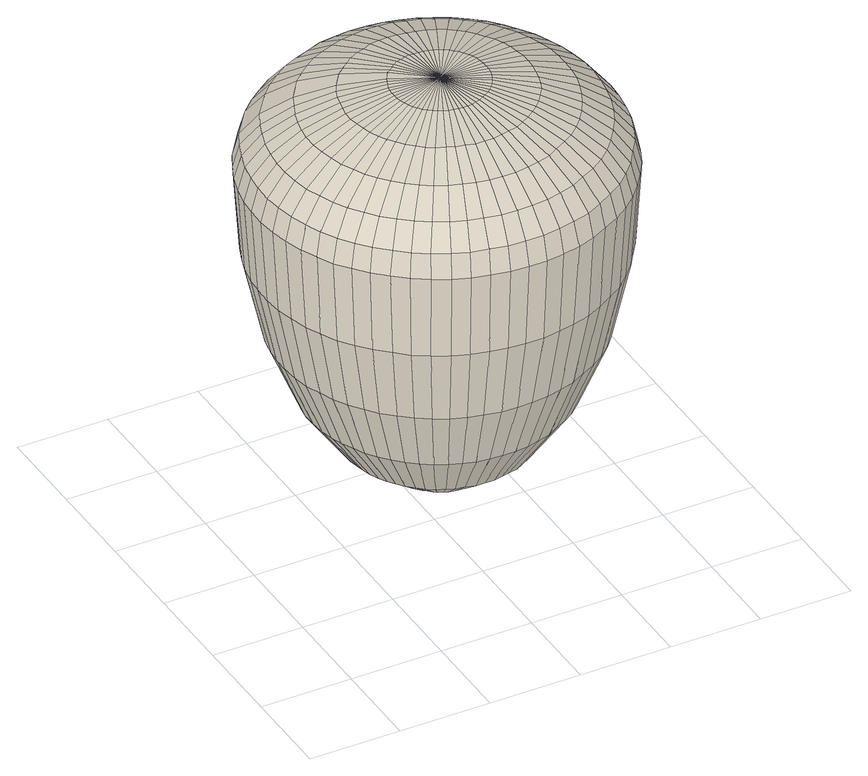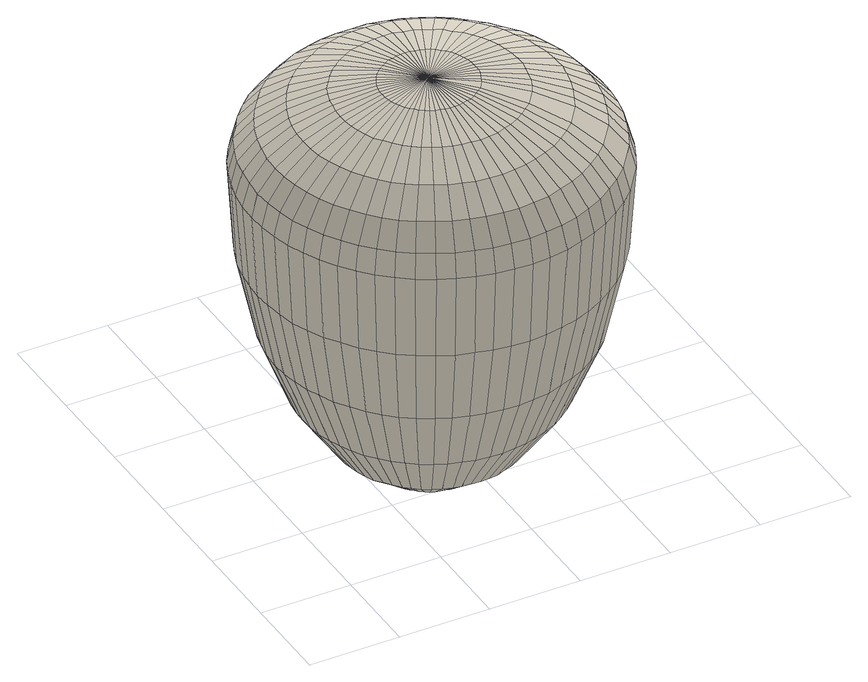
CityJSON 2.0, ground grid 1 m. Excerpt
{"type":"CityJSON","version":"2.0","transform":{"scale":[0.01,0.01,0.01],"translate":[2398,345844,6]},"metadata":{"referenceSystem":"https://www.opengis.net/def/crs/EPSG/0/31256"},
"CityObjects":{
"building1":{"type":"Building","attributes":{"name":"207428"},"children":["building1-1"]},
"building1-1":{"type":"BuildingPart","attributes":{"measuredHeight":4.71,"roofType":"KUPPELDACH","HoeheDach":"12","NiedrigsteTraufeDesGebaeudes":"7","Blattnummer":"104091","HoeheGrund":"7"},"parents":["building1"],"geometry":[{"type":"Solid","lod":"2","boundaries":[[[[0,1,2,3]],[[4,5,3,2]],[[6,7,1,0]],[[8,9,5,4]],[[10,11,7,6]],[[12,13,9,8]],[[14,15,11,10]],[[16,17,13,12]],[[18,19,15,14]],[[20,21,17,16]],[[22,23,24,25]],[[26,27,28,29]],[[30,31,23,22]],[[32,33,27,26]],[[34,35,31,30]],[[36,37,33,32]],[[38,39,35,34]],[[40,41,37,36]],[[42,43,39,38]],[[44,41,40]],[[45,43,42]],[[28,46,47,25]],[[48,22,25,47]],[[27,49,46,28]],[[50,30,22,48]],[[33,51,49,27]],[[52,34,30,50]],[[37,53,51,33]],[[54,38,34,52]],[[41,55,53,37]],[[56,42,38,54]],[[57,58,59,60]],[[61,62,63,64]],[[65,66,58,57]],[[67,68,62,61]],[[69,70,66,65]],[[71,72,68,67]],[[73,74,70,69]],[[75,76,72,71]],[[77,78,74,73]],[[44,76,75]],[[45,78,77]],[[63,79,80,60]],[[81,57,60,80]],[[62,82,79,63]],[[83,65,57,81]],[[68,84,82,62]],[[85,69,65,83]],[[72,86,84,68]],[[87,73,69,85]],[[76,88,86,72]],[[89,77,73,87]],[[44,19,18]],[[45,21,20]],[[1,90,91,2]],[[92,4,2,91]],[[7,93,90,1]],[[94,8,4,92]],[[11,95,93,7]],[[96,12,8,94]],[[15,97,95,11]],[[98,16,12,96]],[[19,99,97,15]],[[100,20,16,98]],[[44,99,19]],[[45,20,100]],[[90,101,102,91]],[[103,92,91,102]],[[93,104,101,90]],[[105,94,92,103]],[[95,106,104,93]],[[107,96,94,105]],[[97,108,106,95]],[[44,55,41]],[[45,42,56]],[[46,109,110,47]],[[111,48,47,110]],[[49,112,109,46]],[[113,50,48,111]],[[51,114,112,49]],[[115,52,50,113]],[[53,116,114,51]],[[117,54,52,115]],[[55,118,116,53]],[[119,56,54,117]],[[44,118,55]],[[45,56,119]],[[109,120,121,110]],[[122,111,110,121]],[[112,123,120,109]],[[124,113,111,122]],[[114,125,123,112]],[[126,115,113,124]],[[116,127,125,114]],[[44,88,76]],[[45,77,89]],[[79,128,129,80]],[[130,81,80,129]],[[82,131,128,79]],[[132,83,81,130]],[[84,133,131,82]],[[134,85,83,132]],[[86,135,133,84]],[[136,87,85,134]],[[88,137,135,86]],[[138,89,87,136]],[[44,137,88]],[[45,89,138]],[[128,139,140,129]],[[141,130,129,140]],[[131,142,139,128]],[[143,132,130,141]],[[133,144,142,131]],[[145,134,132,143]],[[135,146,144,133]],[[147,98,96,107]],[[99,148,108,97]],[[149,100,98,147]],[[44,148,99]],[[45,100,149]],[[101,150,151,102]],[[152,103,102,151]],[[104,153,150,101]],[[154,105,103,152]],[[106,155,153,104]],[[156,107,105,154]],[[108,157,155,106]],[[158,147,107,156]],[[148,159,157,108]],[[160,149,147,158]],[[44,159,148]],[[45,149,160]],[[150,161,162,151]],[[163,152,151,162]],[[153,164,161,150]],[[165,154,152,163]],[[166,117,115,126]],[[118,167,127,116]],[[168,119,117,166]],[[44,167,118]],[[45,119,168]],[[120,169,170,121]],[[171,122,121,170]],[[123,172,169,120]],[[173,124,122,171]],[[125,174,172,123]],[[175,126,124,173]],[[127,176,174,125]],[[177,166,126,175]],[[167,178,176,127]],[[179,168,166,177]],[[44,178,167]],[[45,168,179]],[[169,180,181,170]],[[182,171,170,181]],[[172,183,180,169]],[[184,173,171,182]],[[185,136,134,145]],[[137,186,146,135]],[[187,138,136,185]],[[44,186,137]],[[45,138,187]],[[139,188,189,140]],[[190,141,140,189]],[[142,191,188,139]],[[192,143,141,190]],[[144,193,191,142]],[[194,145,143,192]],[[146,195,193,144]],[[196,185,145,194]],[[186,197,195,146]],[[198,187,185,196]],[[44,197,186]],[[45,187,198]],[[188,199,200,189]],[[201,190,189,200]],[[191,202,199,188]],[[203,192,190,201]],[[155,204,164,153]],[[205,156,154,165]],[[157,206,204,155]],[[207,158,156,205]],[[159,208,206,157]],[[209,160,158,207]],[[44,208,159]],[[45,160,209]],[[161,210,211,162]],[[212,163,162,211]],[[164,213,210,161]],[[214,165,163,212]],[[204,215,213,164]],[[216,205,165,214]],[[206,217,215,204]],[[218,207,205,216]],[[208,219,217,206]],[[220,209,207,218]],[[44,219,208]],[[45,209,220]],[[210,221,222,211]],[[174,223,183,172]],[[224,175,173,184]],[[176,225,223,174]],[[226,177,175,224]],[[178,227,225,176]],[[228,179,177,226]],[[44,227,178]],[[45,179,228]],[[180,229,230,181]],[[231,182,181,230]],[[183,232,229,180]],[[233,184,182,231]],[[223,234,232,183]],[[235,224,184,233]],[[225,236,234,223]],[[237,226,224,235]],[[227,238,236,225]],[[239,228,226,237]],[[44,238,227]],[[45,228,239]],[[229,240,241,230]],[[193,242,202,191]],[[243,194,192,203]],[[195,244,242,193]],[[245,196,194,243]],[[197,246,244,195]],[[247,198,196,245]],[[44,246,197]],[[45,198,247]],[[199,0,3,200]],[[5,201,200,3]],[[202,6,0,199]],[[9,203,201,5]],[[242,10,6,202]],[[13,243,203,9]],[[244,14,10,242]],[[17,245,243,13]],[[246,18,14,244]],[[21,247,245,17]],[[44,18,246]],[[45,247,21]],[[248,212,211,222]],[[213,249,221,210]],[[250,214,212,248]],[[215,251,249,213]],[[252,216,214,250]],[[217,253,251,215]],[[254,218,216,252]],[[219,255,253,217]],[[256,220,218,254]],[[44,255,219]],[[45,220,256]],[[221,257,258,222]],[[259,248,222,258]],[[249,260,257,221]],[[261,250,248,259]],[[251,262,260,249]],[[263,252,250,261]],[[253,264,262,251]],[[265,254,252,263]],[[255,266,264,253]],[[267,256,254,265]],[[268,231,230,241]],[[232,269,240,229]],[[270,233,231,268]],[[234,271,269,232]],[[272,235,233,270]],[[236,273,271,234]],[[274,237,235,272]],[[238,275,273,236]],[[276,239,237,274]],[[44,275,238]],[[45,239,276]],[[240,277,278,241]],[[279,268,241,278]],[[269,280,277,240]],[[281,270,268,279]],[[271,282,280,269]],[[283,272,270,281]],[[273,284,282,271]],[[285,274,272,283]],[[275,286,284,273]],[[287,276,274,285]],[[44,266,255]],[[45,256,267]],[[257,288,289,258]],[[290,259,258,289]],[[260,291,288,257]],[[292,261,259,290]],[[262,293,291,260]],[[294,263,261,292]],[[264,295,293,262]],[[296,265,263,294]],[[266,297,295,264]],[[298,267,265,296]],[[44,297,266]],[[45,267,298]],[[288,299,300,289]],[[301,290,289,300]],[[291,302,299,288]],[[303,292,290,301]],[[293,304,302,291]],[[305,294,292,303]],[[295,306,304,293]],[[44,286,275]],[[45,276,287]],[[277,307,308,278]],[[309,279,278,308]],[[280,310,307,277]],[[311,281,279,309]],[[282,312,310,280]],[[313,283,281,311]],[[284,314,312,282]],[[315,285,283,313]],[[286,316,314,284]],[[317,287,285,315]],[[44,316,286]],[[45,287,317]],[[307,318,319,308]],[[320,309,308,319]],[[310,321,318,307]],[[322,311,309,320]],[[312,323,321,310]],[[324,313,311,322]],[[314,325,323,312]],[[326,296,294,305]],[[297,327,306,295]],[[328,298,296,326]],[[44,327,297]],[[45,298,328]],[[299,329,330,300]],[[331,301,300,330]],[[302,332,329,299]],[[333,303,301,331]],[[304,334,332,302]],[[335,305,303,333]],[[306,336,334,304]],[[337,326,305,335]],[[327,338,336,306]],[[339,328,326,337]],[[44,338,327]],[[45,328,339]],[[329,340,341,330]],[[342,331,330,341]],[[332,343,340,329]],[[344,333,331,342]],[[345,315,313,324]],[[316,346,325,314]],[[347,317,315,345]],[[44,346,316]],[[45,317,347]],[[318,348,349,319]],[[350,320,319,349]],[[321,351,348,318]],[[352,322,320,350]],[[323,353,351,321]],[[354,324,322,352]],[[325,355,353,323]],[[356,345,324,354]],[[346,357,355,325]],[[358,347,345,356]],[[44,357,346]],[[45,347,358]],[[348,359,360,349]],[[361,350,349,360]],[[351,362,359,348]],[[363,352,350,361]],[[334,364,343,332]],[[365,335,333,344]],[[336,366,364,334]],[[367,337,335,365]],[[338,368,366,336]],[[369,339,337,367]],[[44,368,338]],[[45,339,369]],[[340,370,371,341]],[[372,342,341,371]],[[343,373,370,340]],[[374,344,342,372]],[[364,375,373,343]],[[376,365,344,374]],[[366,377,375,364]],[[378,367,365,376]],[[368,379,377,366]],[[380,369,367,378]],[[44,379,368]],[[45,369,380]],[[370,381,382,371]],[[353,383,362,351]],[[384,354,352,363]],[[355,385,383,353]],[[386,356,354,384]],[[357,387,385,355]],[[388,358,356,386]],[[44,387,357]],[[45,358,388]],[[359,389,390,360]],[[391,361,360,390]],[[362,392,389,359]],[[393,363,361,391]],[[383,394,392,362]],[[395,384,363,393]],[[385,396,394,383]],[[397,386,384,395]],[[387,398,396,385]],[[399,388,386,397]],[[44,398,387]],[[45,388,399]],[[389,400,401,390]],[[402,372,371,382]],[[373,403,381,370]],[[404,374,372,402]],[[375,405,403,373]],[[406,376,374,404]],[[377,407,405,375]],[[408,378,376,406]],[[379,409,407,377]],[[410,380,378,408]],[[44,409,379]],[[45,380,410]],[[381,411,412,382]],[[413,402,382,412]],[[403,414,411,381]],[[415,404,402,413]],[[405,416,414,403]],[[417,406,404,415]],[[407,418,416,405]],[[419,408,406,417]],[[409,420,418,407]],[[421,410,408,419]],[[422,391,390,401]],[[392,423,400,389]],[[424,393,391,422]],[[394,425,423,392]],[[426,395,393,424]],[[396,427,425,394]],[[428,397,395,426]],[[398,429,427,396]],[[430,399,397,428]],[[44,429,398]],[[45,399,430]],[[400,431,432,401]],[[433,422,401,432]],[[423,434,431,400]],[[435,424,422,433]],[[425,436,434,423]],[[437,426,424,435]],[[427,438,436,425]],[[439,428,426,437]],[[429,440,438,427]],[[441,430,428,439]],[[44,420,409]],[[45,410,421]],[[411,442,443,412]],[[444,413,412,443]],[[414,445,442,411]],[[446,415,413,444]],[[416,447,445,414]],[[448,417,415,446]],[[418,449,447,416]],[[450,419,417,448]],[[420,451,449,418]],[[452,421,419,450]],[[44,451,420]],[[45,421,452]],[[442,453,454,443]],[[455,444,443,454]],[[445,456,453,442]],[[457,446,444,455]],[[447,458,456,445]],[[459,448,446,457]],[[449,460,458,447]],[[44,440,429]],[[45,430,441]],[[431,461,462,432]],[[463,433,432,462]],[[434,464,461,431]],[[465,435,433,463]],[[436,466,464,434]],[[467,437,435,465]],[[438,468,466,436]],[[469,439,437,467]],[[440,470,468,438]],[[471,441,439,469]],[[44,470,440]],[[45,441,471]],[[461,472,473,462]],[[474,463,462,473]],[[464,475,472,461]],[[476,465,463,474]],[[466,477,475,464]],[[478,467,465,476]],[[468,479,477,466]],[[480,450,448,459]],[[451,481,460,449]],[[482,452,450,480]],[[44,481,451]],[[45,452,482]],[[453,483,484,454]],[[485,455,454,484]],[[456,486,483,453]],[[487,457,455,485]],[[458,488,486,456]],[[489,459,457,487]],[[460,490,488,458]],[[491,480,459,489]],[[481,492,490,460]],[[493,482,480,491]],[[44,492,481]],[[45,482,493]],[[483,494,495,484]],[[496,485,484,495]],[[486,497,494,483]],[[498,487,485,496]],[[499,469,467,478]],[[470,500,479,468]],[[501,471,469,499]],[[44,500,470]],[[45,471,501]],[[472,502,503,473]],[[504,474,473,503]],[[475,505,502,472]],[[506,476,474,504]],[[477,507,505,475]],[[508,478,476,506]],[[479,509,507,477]],[[510,499,478,508]],[[500,511,509,479]],[[512,501,499,510]],[[44,511,500]],[[45,501,512]],[[502,513,514,503]],[[515,504,503,514]],[[505,516,513,502]],[[517,506,504,515]],[[488,518,497,486]],[[519,489,487,498]],[[490,520,518,488]],[[521,491,489,519]],[[492,522,520,490]],[[523,493,491,521]],[[44,522,492]],[[45,493,523]],[[494,524,525,495]],[[526,496,495,525]],[[497,527,524,494]],[[528,498,496,526]],[[518,529,527,497]],[[530,519,498,528]],[[520,531,529,518]],[[532,521,519,530]],[[522,533,531,520]],[[534,523,521,532]],[[44,533,522]],[[45,523,534]],[[524,535,536,525]],[[507,537,516,505]],[[538,508,506,517]],[[509,539,537,507]],[[540,510,508,538]],[[511,541,539,509]],[[542,512,510,540]],[[44,541,511]],[[45,512,542]],[[513,543,544,514]],[[545,515,514,544]],[[516,546,543,513]],[[547,517,515,545]],[[537,548,546,516]],[[549,538,517,547]],[[539,550,548,537]],[[551,540,538,549]],[[541,552,550,539]],[[553,542,540,551]],[[44,552,541]],[[45,542,553]],[[543,554,555,544]],[[556,526,525,536]],[[527,557,535,524]],[[558,528,526,556]],[[529,559,557,527]],[[560,530,528,558]],[[531,561,559,529]],[[562,532,530,560]],[[533,563,561,531]],[[564,534,532,562]],[[44,563,533]],[[45,534,564]],[[535,565,566,536]],[[567,556,536,566]],[[557,568,565,535]],[[569,558,556,567]],[[559,570,568,557]],[[571,560,558,569]],[[561,572,570,559]],[[573,562,560,571]],[[563,574,572,561]],[[575,564,562,573]],[[576,545,544,555]],[[546,577,554,543]],[[578,547,545,576]],[[548,579,577,546]],[[580,549,547,578]],[[550,581,579,548]],[[582,551,549,580]],[[552,583,581,550]],[[584,553,551,582]],[[44,583,552]],[[45,553,584]],[[554,585,586,555]],[[587,576,555,586]],[[577,588,585,554]],[[589,578,576,587]],[[579,590,588,577]],[[591,580,578,589]],[[581,592,590,579]],[[593,582,580,591]],[[583,594,592,581]],[[595,584,582,593]],[[44,574,563]],[[45,564,575]],[[565,596,597,566]],[[598,567,566,597]],[[568,599,596,565]],[[600,569,567,598]],[[570,601,599,568]],[[602,571,569,600]],[[572,603,601,570]],[[604,573,571,602]],[[574,605,603,572]],[[606,575,573,604]],[[44,605,574]],[[45,575,606]],[[596,607,608,597]],[[609,598,597,608]],[[599,610,607,596]],[[611,600,598,609]],[[601,612,610,599]],[[613,602,600,611]],[[603,614,612,601]],[[44,594,583]],[[45,584,595]],[[585,615,616,586]],[[617,587,586,616]],[[588,618,615,585]],[[619,589,587,617]],[[590,620,618,588]],[[621,591,589,619]],[[592,622,620,590]],[[623,593,591,621]],[[594,624,622,592]],[[625,595,593,623]],[[44,624,594]],[[45,595,625]],[[615,626,627,616]],[[628,617,616,627]],[[618,629,626,615]],[[630,619,617,628]],[[620,631,629,618]],[[632,621,619,630]],[[622,633,631,620]],[[634,604,602,613]],[[605,635,614,603]],[[636,606,604,634]],[[44,635,605]],[[45,606,636]],[[607,637,638,608]],[[639,609,608,638]],[[610,640,637,607]],[[641,611,609,639]],[[612,642,640,610]],[[643,613,611,641]],[[614,644,642,612]],[[645,634,613,643]],[[635,646,644,614]],[[647,636,634,645]],[[44,646,635]],[[45,636,647]],[[637,648,649,638]],[[650,639,638,649]],[[640,651,648,637]],[[652,641,639,650]],[[653,623,621,632]],[[624,654,633,622]],[[655,625,623,653]],[[44,654,624]],[[45,625,655]],[[626,656,657,627]],[[658,628,627,657]],[[629,659,656,626]],[[660,630,628,658]],[[631,661,659,629]],[[662,632,630,660]],[[633,663,661,631]],[[664,653,632,662]],[[654,665,663,633]],[[666,655,653,664]],[[44,665,654]],[[45,655,666]],[[656,667,668,657]],[[669,658,657,668]],[[659,670,667,656]],[[671,660,658,669]],[[642,672,651,640]],[[673,643,641,652]],[[644,674,672,642]],[[675,645,643,673]],[[646,676,674,644]],[[677,647,645,675]],[[44,676,646]],[[45,647,677]],[[648,29,24,649]],[[23,650,649,24]],[[651,26,29,648]],[[31,652,650,23]],[[672,32,26,651]],[[35,673,652,31]],[[674,36,32,672]],[[39,675,673,35]],[[676,40,36,674]],[[43,677,675,39]],[[44,40,676]],[[45,677,43]],[[29,28,25,24]],[[661,678,670,659]],[[679,662,660,671]],[[663,680,678,661]],[[681,664,662,679]],[[665,682,680,663]],[[683,666,664,681]],[[44,682,665]],[[45,666,683]],[[667,64,59,668]],[[58,669,668,59]],[[670,61,64,667]],[[66,671,669,58]],[[678,67,61,670]],[[70,679,671,66]],[[680,71,67,678]],[[74,681,679,70]],[[682,75,71,680]],[[78,683,681,74]],[[44,75,682]],[[45,683,78]],[[64,63,60,59]]]]}]}
},
"vertices":[
[433,269,481],[432,250,481],[439,249,455],[440,269,455],[432,250,359],[433,269,359],[414,269,505],[413,251,505],[413,251,270],[414,269,270],[382,268,526],[382,254,526],[382,254,193],[382,268,193],[341,268,542],[341,258,542],[341,258,134],[341,268,134],[294,267,552],[294,262,552],[294,262,97],[294,267,97],[59,202,359],[66,185,359],[60,182,455],[52,200,455],[84,193,505],[78,209,505],[59,202,481],[66,185,481],[78,209,270],[84,193,270],[114,207,526],[108,220,526],[108,220,193],[114,207,193],[151,224,542],[147,234,542],[147,234,134],[151,224,134],[196,245,552],[194,250,552],[194,250,97],[196,245,97],[243,267,555],[243,267,84],[53,221,481],[46,219,455],[53,221,359],[72,225,505],[72,225,270],[104,233,526],[104,233,193],[145,243,542],[145,243,134],[192,255,552],[192,255,97],[399,377,359],[388,393,359],[393,397,455],[405,381,455],[373,380,505],[383,366,505],[399,377,481],[388,393,481],[383,366,270],[373,380,270],[349,359,526],[358,348,526],[358,348,193],[349,359,193],[318,332,542],[324,324,542],[324,324,134],[318,332,134],[282,301,552],[285,297,552],[285,297,97],[282,301,97],[410,361,481],[416,364,455],[410,361,359],[393,351,505],[393,351,270],[365,336,526],[365,336,193],[330,316,542],[330,316,134],[288,292,552],[288,292,97],[429,230,481],[436,229,455],[429,230,359],[410,234,505],[410,234,270],[380,240,526],[380,240,193],[339,248,542],[339,248,134],[293,257,552],[293,257,97],[425,212,481],[431,210,455],[425,212,359],[406,218,505],[406,218,270],[376,227,526],[376,227,193],[337,239,542],[49,240,481],[42,239,455],[49,240,359],[69,243,505],[69,243,270],[101,247,526],[101,247,193],[143,253,542],[143,253,134],[191,260,552],[191,260,97],[47,259,481],[40,259,455],[47,259,359],[67,260,505],[67,260,270],[99,261,526],[99,261,193],[141,263,542],[418,343,481],[424,346,455],[418,343,359],[400,335,505],[400,335,270],[371,323,526],[371,323,193],[334,307,542],[334,307,134],[290,288,552],[290,288,97],[425,326,481],[431,328,455],[425,326,359],[406,320,505],[406,320,270],[376,310,526],[376,310,193],[337,297,542],[337,239,134],[292,252,552],[292,252,97],[418,194,481],[424,191,455],[418,194,359],[400,201,505],[400,201,270],[371,213,526],[371,213,193],[334,229,542],[334,229,134],[290,247,552],[290,247,97],[410,176,481],[416,173,455],[410,176,359],[393,186,505],[393,186,270],[141,263,134],[191,265,552],[191,265,97],[47,279,481],[40,279,455],[47,279,359],[67,277,505],[67,277,270],[99,276,526],[99,276,193],[141,273,542],[141,273,134],[191,270,552],[191,270,97],[49,297,481],[42,298,455],[49,297,359],[69,294,505],[69,294,270],[337,297,134],[292,283,552],[292,283,97],[429,307,481],[436,308,455],[429,307,359],[410,303,505],[410,303,270],[380,296,526],[380,296,193],[339,288,542],[339,288,134],[293,278,552],[293,278,97],[432,288,481],[439,289,455],[432,288,359],[413,286,505],[413,286,270],[365,201,526],[365,201,193],[330,220,542],[330,220,134],[288,243,552],[288,243,97],[399,160,481],[405,156,455],[399,160,359],[383,171,505],[383,171,270],[358,189,526],[358,189,193],[324,211,542],[324,211,134],[285,238,552],[285,238,97],[388,144,481],[393,140,455],[101,289,526],[101,289,193],[143,283,542],[143,283,134],[191,275,552],[191,275,97],[53,316,481],[46,318,455],[53,316,359],[72,311,505],[72,311,270],[104,303,526],[104,303,193],[145,292,542],[145,292,134],[192,280,552],[192,280,97],[59,335,481],[52,337,455],[382,283,526],[382,283,193],[341,278,542],[341,278,134],[294,273,552],[294,273,97],[388,144,359],[373,157,505],[373,157,270],[349,177,526],[349,177,193],[318,203,542],[318,203,134],[282,234,552],[282,234,97],[375,130,481],[380,125,455],[375,130,359],[362,144,505],[362,144,270],[340,167,526],[340,167,193],[311,196,542],[311,196,134],[278,230,552],[278,230,97],[59,335,359],[78,328,505],[78,328,270],[108,316,526],[108,316,193],[147,302,542],[147,302,134],[194,285,552],[194,285,97],[66,352,481],[60,355,455],[66,352,359],[84,343,505],[84,343,270],[114,329,526],[114,329,193],[151,311,542],[151,311,134],[196,290,552],[196,290,97],[361,117,481],[365,112,455],[361,117,359],[349,133,505],[349,133,270],[329,157,526],[329,157,193],[304,190,542],[304,190,134],[275,227,552],[275,227,97],[345,107,481],[349,101,455],[345,107,359],[335,123,505],[335,123,270],[318,150,526],[318,150,193],[296,184,542],[75,369,481],[69,373,455],[75,369,359],[92,359,505],[92,359,270],[120,342,526],[120,342,193],[156,320,542],[156,320,134],[198,294,552],[198,294,97],[98,400,481],[93,405,455],[98,400,359],[113,386,505],[113,386,270],[137,365,526],[137,365,193],[168,336,542],[296,184,134],[270,224,552],[270,224,97],[328,97,481],[331,91,455],[328,97,359],[319,115,505],[319,115,270],[305,143,526],[305,143,193],[287,179,542],[287,179,134],[266,222,552],[266,222,97],[311,88,481],[313,82,455],[311,88,359],[304,107,505],[304,107,270],[168,336,134],[204,303,552],[204,303,97],[113,414,481],[108,419,455],[113,414,359],[126,399,505],[126,399,270],[147,374,526],[147,374,193],[176,343,542],[176,343,134],[208,306,552],[208,306,97],[127,425,481],[123,431,455],[127,425,359],[139,409,505],[139,409,270],[293,136,526],[293,136,193],[278,174,542],[278,174,134],[261,219,552],[261,219,97],[292,83,481],[294,76,455],[292,83,359],[287,102,505],[287,102,270],[279,132,526],[279,132,193],[268,172,542],[268,172,134],[256,218,552],[256,218,97],[274,79,481],[275,72,455],[158,383,526],[158,383,193],[183,349,542],[183,349,134],[212,309,552],[212,309,97],[143,436,481],[140,442,455],[143,436,359],[154,419,505],[154,419,270],[170,391,526],[170,391,193],[191,354,542],[191,354,134],[216,312,552],[216,312,97],[161,445,481],[158,451,455],[274,79,359],[271,98,505],[271,98,270],[266,129,526],[266,129,193],[259,170,542],[259,170,134],[251,216,552],[251,216,97],[255,76,481],[255,69,455],[255,76,359],[253,96,505],[253,96,270],[251,127,526],[251,127,193],[249,168,542],[249,168,134],[246,216,552],[246,216,97],[161,445,359],[169,426,505],[169,426,270],[183,397,526],[183,397,193],[201,359,542],[201,359,134],[221,315,552],[221,315,97],[178,452,481],[176,458,455],[178,452,359],[185,432,505],[185,432,270],[196,402,526],[196,402,193],[209,362,542],[209,362,134],[226,316,552],[226,316,97],[235,76,481],[235,69,455],[235,76,359],[236,96,505],[236,96,270],[237,127,526],[237,127,193],[239,168,542],[239,168,134],[241,216,552],[241,216,97],[216,77,481],[215,70,455],[216,77,359],[219,96,505],[219,96,270],[223,128,526],[223,128,193],[229,168,542],[197,457,481],[195,464,455],[197,457,359],[201,438,505],[201,438,270],[209,406,526],[209,406,193],[219,366,542],[219,366,134],[231,318,552],[231,318,97],[216,460,481],[215,467,455],[216,460,359],[219,440,505],[219,440,270],[223,408,526],[223,408,193],[229,367,542],[229,168,134],[236,216,552],[236,216,97],[197,81,481],[195,74,455],[197,81,359],[201,100,505],[201,100,270],[209,130,526],[209,130,193],[219,171,542],[219,171,134],[231,217,552],[231,217,97],[178,85,481],[176,79,455],[178,85,359],[185,104,505],[185,104,270],[229,367,134],[236,319,552],[236,319,97],[235,462,481],[235,469,455],[235,462,359],[236,442,505],[236,442,270],[237,410,526],[237,410,193],[239,368,542],[239,368,134],[241,319,552],[241,319,97],[255,461,481],[255,468,455],[255,461,359],[253,441,505],[253,441,270],[196,134,526],[196,134,193],[209,173,542],[209,173,134],[226,218,552],[226,218,97],[161,92,481],[158,86,455],[161,92,359],[169,110,505],[169,110,270],[183,139,526],[183,139,193],[201,177,542],[201,177,134],[221,220,552],[221,220,97],[143,101,481],[140,95,455],[251,409,526],[251,409,193],[249,367,542],[249,367,134],[246,319,552],[246,319,97],[274,459,481],[275,466,455],[274,459,359],[271,439,505],[271,439,270],[266,408,526],[266,408,193],[259,366,542],[259,366,134],[251,318,552],[251,318,97],[292,454,481],[294,461,455],[143,101,359],[154,118,505],[154,118,270],[170,145,526],[170,145,193],[191,181,542],[191,181,134],[216,222,552],[216,222,97],[127,111,481],[123,106,455],[127,111,359],[139,128,505],[139,128,270],[158,153,526],[158,153,193],[183,186,542],[183,186,134],[212,225,552],[212,225,97],[292,454,359],[287,435,505],[287,435,270],[279,404,526],[279,404,193],[268,364,542],[268,364,134],[256,317,552],[256,317,97],[311,449,481],[313,455,455],[311,449,359],[304,430,505],[304,430,270],[293,400,526],[293,400,193],[278,361,542],[278,361,134],[261,316,552],[261,316,97],[113,124,481],[108,119,455],[113,124,359],[126,139,505],[126,139,270],[147,162,526],[147,162,193],[176,193,542],[176,193,134],[208,229,552],[208,229,97],[98,138,481],[93,133,455],[98,138,359],[113,151,505],[113,151,270],[137,172,526],[137,172,193],[168,200,542],[328,441,481],[331,447,455],[328,441,359],[319,423,505],[319,423,270],[305,394,526],[305,394,193],[287,357,542],[287,357,134],[266,314,552],[266,314,97],[345,431,481],[349,437,455],[345,431,359],[335,414,505],[335,414,270],[318,387,526],[318,387,193],[296,352,542],[168,200,134],[204,232,552],[204,232,97],[86,152,481],[81,148,455],[86,152,359],[103,164,505],[103,164,270],[128,183,526],[128,183,193],[162,208,542],[162,208,134],[201,236,552],[201,236,97],[75,167,481],[69,164,455],[75,167,359],[92,178,505],[92,178,270],[296,352,134],[270,311,552],[270,311,97],[361,420,481],[365,425,455],[361,420,359],[349,404,505],[349,404,270],[329,379,526],[329,379,193],[304,346,542],[304,346,134],[275,308,552],[275,308,97],[375,407,481],[380,412,455],[375,407,359],[362,393,505],[362,393,270],[120,194,526],[120,194,193],[156,216,542],[156,216,134],[198,240,552],[198,240,97],[340,370,526],[340,370,193],[311,340,542],[311,340,134],[278,304,552],[278,304,97]
]}
